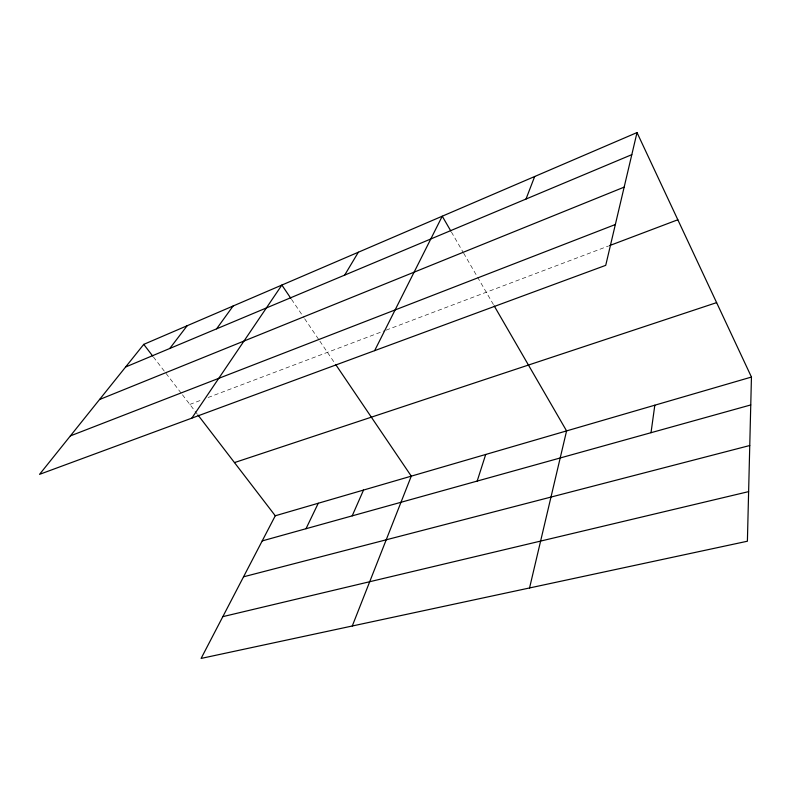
<?xml version="1.0" encoding="UTF-8"?>
<svg xmlns="http://www.w3.org/2000/svg" width="791" height="791" viewBox="0 0 791 791"><rect width="100%" height="100%" fill="white"/><g stroke="black" fill="none" stroke-linecap="round" stroke-linejoin="round"><path stroke-width="0.59" stroke-dasharray="3.96 2.97" d="M189.83 404.419L201.23 400.098M208.073 397.517L384.92 330.598M386.077 330.163L608.546 245.981M153.414 356.959L165.309 372.452M166.051 373.421L181.653 393.76M182.405 394.729L197.275 414.108M291.533 299.344L303.962 317.685M304.644 318.714L319.149 340.12M319.841 341.139L334.979 363.494M451.424 232.04L463.042 252.111M463.655 253.169L493.614 304.901"/><path stroke-width="1.19" d="M751.45 377.05L747.396 541.222L201.102 658.428L275.278 515.772L751.45 377.05L637.012 132.572L143.754 344.372L39.55 474.353L605.728 265.341L637.012 132.572M651.013 432.707L654.819 405.2M529.555 587.96L566.583 430.907L494.227 305.959M477.181 481.086L485.704 454.469M526.005 199.045L534.676 176.512M352.272 625.997L411.28 476.142L335.671 364.503M352.193 515.87L363.524 490.064M305.998 528.724L318.259 503.254M374.637 350.65L442.248 216.2L450.811 230.982M344.668 275.11L358.353 252.22M191.827 418.132L281.863 285.067L290.841 298.326M216.605 328.829L233.118 305.998M169.768 348.485L187.16 325.734M125.611 367.004L631.801 154.66M99.537 399.524L624.158 187.131M70.379 435.9L615.349 224.515M609.703 245.546L677.828 219.769M234.472 462.587L716.616 302.627M262.207 540.906L750.758 404.943M243.549 576.807L749.759 445.521M222.825 616.644L748.622 491.626M143.754 344.372L152.673 355.99M198.017 415.077L275.278 515.772"/></g></svg>
